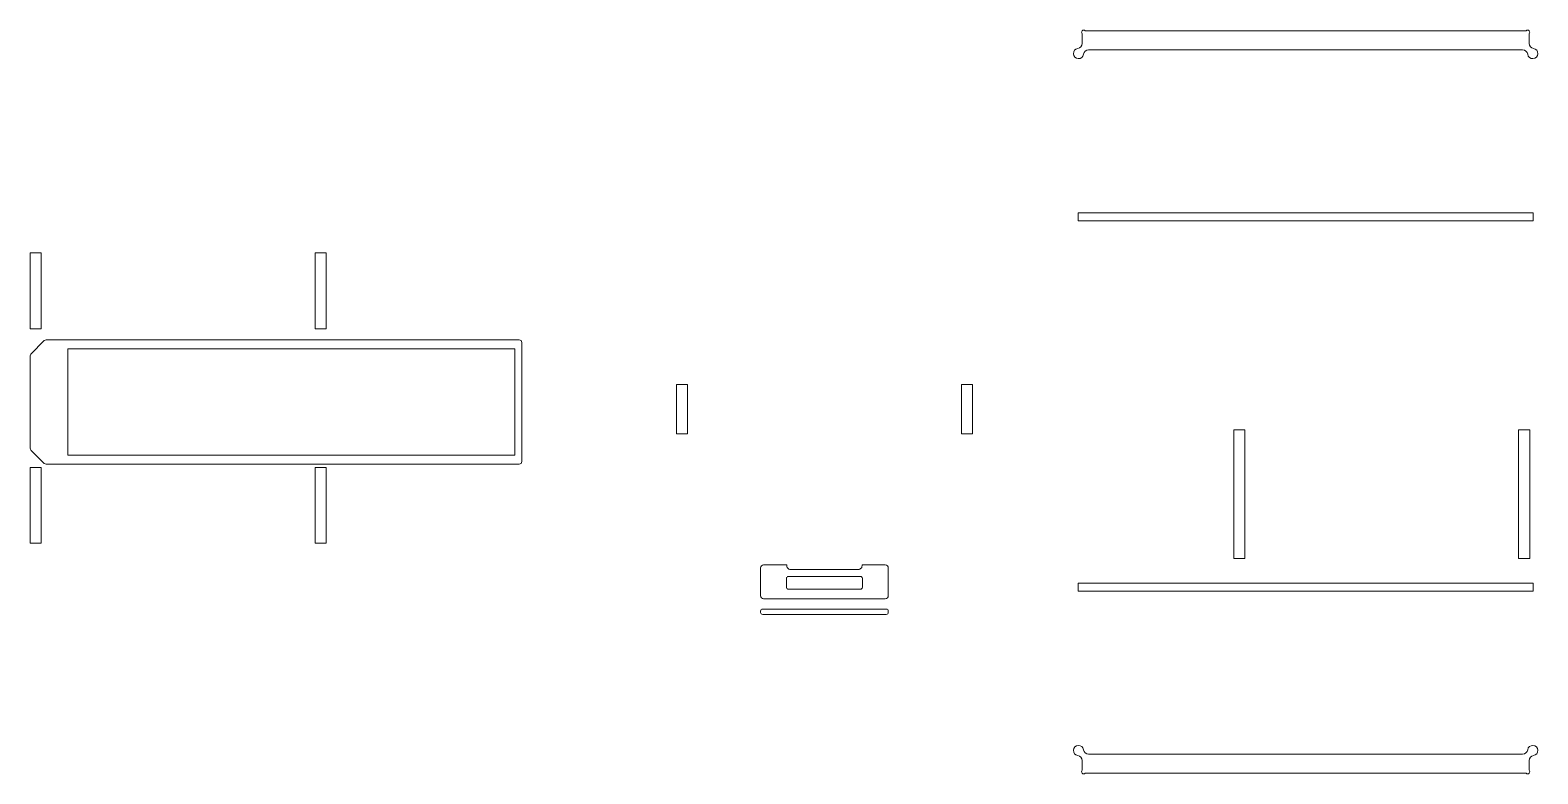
# Paper-space layout 'pocket10mm' of a CAD drawing. Header units: millimetres. Extents: x 16 to 2377, y 26 to 1191.
import ezdxf

# ---------------------------------------------------------------- set-up
doc = ezdxf.new("R2010")
doc.units = ezdxf.units.MM

psp = doc.layouts.new('pocket10mm')

# ---------------------------------------------------------------- linework, layer by layer
at = {"color": 7, "linetype": 'Continuous', "lineweight": 15}
for p, q in [((1663.6, 1185.3), (1663.6, 1170.1)), ((2358.9, 1190), (1668.2, 1190)), ((2363.6, 1170.1), (2363.6, 1185.3)), ((1673.7, 1160), (2353.4, 1160)), ((2369.9, 904.5), (1657.2, 904.5)), ((1657.2, 904.5), (1657.2, 892)), ((2369.9, 892), (2369.9, 904.5)), ((1657.2, 892), (2369.9, 892)), ((16.1, 841.8), (16.1, 723.1)), ((33.5, 841.8), (16.1, 841.8)), ((33.5, 723.1), (33.5, 841.8)), ((479.7, 841.8), (462.3, 841.8)), ((462.3, 841.8), (462.3, 723.1)), ((479.7, 723.1), (479.7, 841.8)), ((16.1, 723.1), (33.5, 723.1)), ((462.3, 723.1), (479.7, 723.1)), ((38.2, 704.5), (17.3, 683.5)), ((782.1, 705.7), (41.1, 705.7)), ((75.1, 691.5), (75.1, 525.2)), ((775.1, 691.5), (75.1, 691.5)), ((775.1, 525.2), (775.1, 691.5)), ((786.1, 515), (786.1, 701.7)), ((16.1, 680.7), (16.1, 536)), ((1045.6, 635.6), (1028.2, 635.6)), ((1028.2, 635.6), (1028.2, 558.2)), ((1045.6, 558.2), (1045.6, 635.6)), ((1491.8, 635.6), (1474.4, 635.6)), ((1474.4, 635.6), (1474.4, 558.2)), ((1491.8, 558.2), (1491.8, 635.6)), ((1028.2, 558.2), (1045.6, 558.2)), ((1474.4, 558.2), (1491.8, 558.2)), ((1918.4, 564.6), (1900.9, 564.6)), ((1900.9, 564.6), (1900.9, 363.2)), ((1918.4, 363.2), (1918.4, 564.6)), ((2347.1, 564.6), (2347.1, 363.2)), ((2364.6, 564.6), (2347.1, 564.6)), ((2364.6, 363.2), (2364.6, 564.6)), ((17.3, 533.1), (38.2, 512.2)), ((75.1, 525.2), (775.1, 525.2)), ((33.5, 505.7), (16.1, 505.7)), ((16.1, 505.7), (16.1, 387)), ((33.5, 387), (33.5, 505.7)), ((41.1, 511), (782.1, 511)), ((462.3, 505.7), (462.3, 387)), ((479.7, 505.7), (462.3, 505.7)), ((479.7, 387), (479.7, 505.7)), ((16.1, 387), (33.5, 387)), ((462.3, 387), (479.7, 387)), ((1900.9, 363.2), (1918.4, 363.2)), ((2347.1, 363.2), (2364.6, 363.2)), ((1160, 348.4), (1160, 304.7)), ((1201.1, 353), (1164.7, 353)), ((1200.5, 332), (1200.5, 318)), ((1316.5, 335), (1203.5, 335)), ((1313, 346), (1207, 346)), ((1355.3, 353), (1318.9, 353)), ((1319.5, 318), (1319.5, 332)), ((1360, 304.7), (1360, 348.4)), ((1203.5, 315), (1316.5, 315)), ((2369.9, 324.7), (1657.2, 324.7)), ((1657.2, 324.7), (1657.2, 312.2)), ((1657.2, 312.2), (2369.9, 312.2)), ((2369.9, 312.2), (2369.9, 324.7)), ((1356.7, 283.9), (1163.3, 283.9)), ((1164.7, 300), (1355.3, 300)), ((1160, 280.7), (1160, 278.7)), ((1163.3, 275.4), (1356.7, 275.4)), ((1360, 278.7), (1360, 280.7)), ((2353.4, 56.7), (1673.7, 56.7)), ((1663.6, 46.5), (1663.6, 31.3)), ((1668.2, 26.7), (2358.9, 26.7)), ((2363.6, 31.3), (2363.6, 46.5))]:
    psp.add_line(p, q, dxfattribs=at)
for centre, radius, start, end in [((1665.9, 1187.7), 3.28, 45, 225), ((2361.2, 1187.7), 3.28, 315, 135), ((1657.9, 1154.3), 8, 98.4211, 351.5789), ((1655.6, 1170.1), 8, 278.4211, 0), ((1673.7, 1152), 8, 90, 171.5789), ((2353.4, 1152), 8, 8.4211, 90), ((2369.2, 1154.3), 8, 188.4211, 81.5789), ((2371.6, 1170.1), 8, 180, 261.5789), ((41.1, 701.7), 4, 90, 135), ((782.1, 701.7), 4, 0, 90), ((20.1, 680.7), 4, 135, 180), ((20.1, 536), 4, 180, 225), ((41.1, 515), 4, 225, 270), ((782.1, 515), 4, 270, 0), ((1164.7, 348.4), 4.67, 90, 180), ((1203.5, 332), 3, 90, 180), ((1207, 352), 6, 170.4059, 270), ((1313, 352), 6, 270, 9.5941), ((1316.5, 332), 3, 0, 90), ((1355.3, 348.4), 4.67, 0, 90), ((1203.5, 318), 3, 180, 270), ((1316.5, 318), 3, 270, 0), ((1164.7, 304.7), 4.67, 180, 270), ((1163.3, 280.7), 3.28, 90, 180), ((1355.3, 304.7), 4.67, 270, 0), ((1356.7, 280.7), 3.28, 0, 90), ((1163.3, 278.7), 3.27, 180, 270), ((1356.7, 278.7), 3.28, 270, 0), ((1657.9, 62.3), 8, 8.4211, 261.5789), ((1655.6, 46.5), 8, 0, 81.5789), ((1673.7, 64.7), 8, 188.4211, 270), ((2353.4, 64.7), 8, 270, 351.5789), ((2369.2, 62.3), 8, 278.4211, 171.5789), ((2371.6, 46.5), 8, 98.4211, 180), ((1665.9, 29), 3.28, 135, 315), ((2361.2, 29), 3.28, 225, 45)]:
    psp.add_arc(centre, radius, start, end, dxfattribs=at)

doc.saveas('drawing.dxf')
